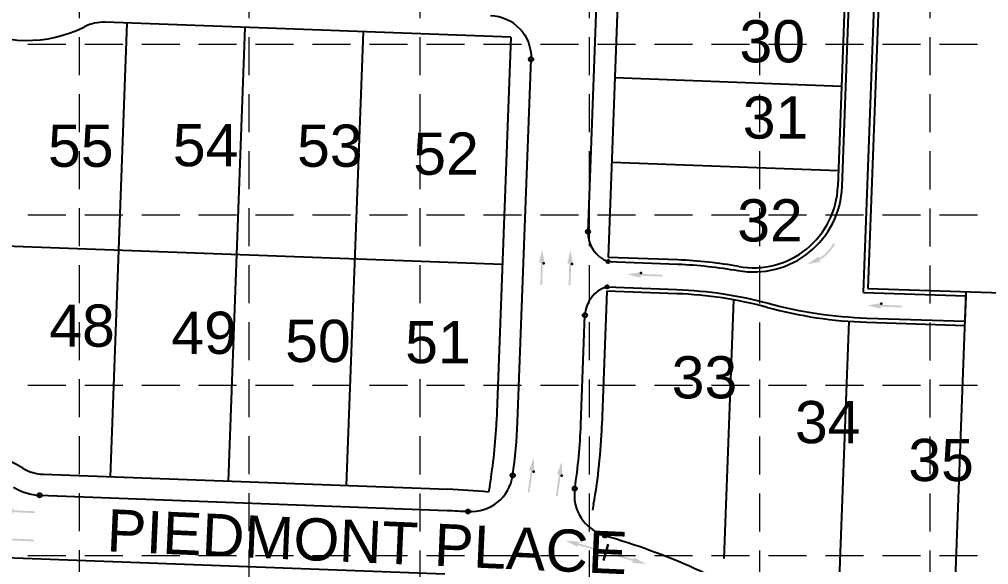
# Model space of a CAD drawing. Header units: feet. Extents: x 10084 to 13321, y 3329 to 8503.
# Drawn here: x 10948.3 to 11407.5, y 6961.1 to 7219.3 of the extents above; entities that cross this region are included whole.
import ezdxf
from ezdxf.enums import TextEntityAlignment as Align

# ---------------------------------------------------------------- set-up
doc = ezdxf.new("R2010")
doc.units = ezdxf.units.FT
doc.header["$LTSCALE"] = 40
doc.header["$MEASUREMENT"] = 0
for name, pattern in [('( Dashdot )', [1.001, 0.5, -0.25, 0.001, -0.25]), ('DASHED', [0.75, 0.5, -0.25]), ('HIDDEN', [0.375, 0.25, -0.125])]:
    doc.linetypes.add(name, pattern=pattern)
for name, color, linetype in [('CURB', 4, 'Continuous'), ('flow arrow', 4, 'Continuous'), ('GRID', 254, 'DASHED'), ('LOT', 7, 'Continuous'), ('NAME', 6, 'Continuous'), ('ROW', 3, '( Dashdot )')]:
    doc.layers.add(name, color=color, linetype=linetype)
doc.styles.get("Standard").update_dxf_attribs({"font": 'ARIAL.TTF'})

msp = doc.modelspace()

# ---------------------------------------------------------------- hatches: boundary and pattern name
at = {"layer": 'flow arrow', "linetype": 'Continuous', "lineweight": 30}
h = msp.add_hatch(color=7, dxfattribs=at)
edge = h.paths.add_edge_path()
edge.add_line((11326.3556, 7106.622699999999), (11321.502, 7103.358499999999))
edge.add_line((11321.502, 7103.358499999999), (11327.2337, 7104.482699999999))
edge.add_line((11327.2337, 7104.482699999999), (11327.23402083947, 7104.481866720566))
edge.add_ellipse((11327.47923107827, 7104.724628927514), major_axis=(0.5180779970493092, 0.2125916013707406), ratio=0.2857142857142861, start_angle=235.2730666666667, end_angle=377.1826722222223)
edge.add_line((11327.95624219443, 7104.971460702381), (11327.9554, 7104.974199999999))
edge.add_line((11327.9554, 7104.974199999999), (11327.2717, 7105.234100000001))
edge.add_line((11327.2717, 7105.234100000001), (11327.28086373285, 7105.22798399873))
edge.add_arc((11316.89609505089, 7122.821774932528), 20.43, 300.5513100797551, 330.9595795241995)
edge.add_line((11334.75758350474, 7112.904510745565), (11334.00570496841, 7113.321977657399))
edge.add_arc((11316.89609505089, 7122.821774932528), 19.57000000000001, 300.88377396864394, 330.95957952419946, ccw=False)
edge.add_line((11326.9413414019, 7106.026599263681), (11326.9416, 7106.027899999998))
edge.add_line((11326.9416, 7106.027899999998), (11327.2189, 7106.794800000001))
edge.add_line((11327.2189, 7106.794800000001), (11327.21988630955, 7106.797259354643))
edge.add_ellipse((11326.70309806392, 7106.628489865006), major_axis=(0.5180779970493092, 0.2125916013707406), ratio=0.2857142857142858, start_angle=345.5032805555555, end_angle=485.8315277777779)
edge.add_line((11326.35056840724, 7106.624045750297), (11326.35413108921, 7106.62249935606))
h = msp.add_hatch(color=7, dxfattribs=at)
edge = h.paths.add_edge_path()
edge.add_line((11194.80441956636, 7103.805619058353), (11195.42704802693, 7104.33705715254))
edge.add_line((11195.42704802693, 7104.33705715254), (11195.14027706363, 7093.756734156404))
edge.add_line((11195.14027706363, 7093.756734156404), (11195.99995684131, 7093.737562349071))
edge.add_line((11195.99995684131, 7093.737562349071), (11196.28692199358, 7104.313683882583))
edge.add_line((11196.28692199358, 7104.313683882584), (11196.7719932463, 7103.764224233535))
edge.add_line((11196.7719932463, 7103.764224233535), (11196.77379250681, 7103.763412797525))
edge.add_ellipse((11196.83556352123, 7104.296938647081), major_axis=(-0.01519977041182819, -0.5597936440007901), ratio=0.2857142857142857, start_angle=342.8173277777778, end_angle=484.7269333333335)
edge.add_line((11196.97567407104, 7104.612264776343), (11196.97518283265, 7104.611164218247))
edge.add_line((11196.97518283265, 7104.611164218247), (11195.995, 7110.3718))
edge.add_line((11195.995, 7110.3718), (11194.66008503235, 7104.677894178266))
edge.add_line((11194.66008503235, 7104.677894178266), (11194.65944168602, 7104.679243652312))
edge.add_ellipse((11194.78021457141, 7104.348017395479), major_axis=(-0.01519977041182819, -0.5597936440007901), ratio=0.2857142857142854, start_angle=234.1684722222222, end_angle=374.4967194444445)
edge.add_line((11194.80553590417, 7103.804959368263), (11194.80441956636, 7103.805619058353))
edge.add_line((11194.80441956636, 7103.805619058353), (11194.80441956636, 7103.805619058353))
h = msp.add_hatch(color=7, dxfattribs=at)
edge = h.paths.add_edge_path()
edge.add_line((11208.21951956636, 7103.491119058353), (11208.84214802693, 7104.022557152541))
edge.add_line((11208.84214802693, 7104.022557152541), (11208.55537706363, 7093.442234156404))
edge.add_line((11208.55537706363, 7093.442234156404), (11209.41505684131, 7093.423062349071))
edge.add_line((11209.41505684131, 7093.423062349071), (11209.70202199358, 7103.999183882584))
edge.add_line((11209.70202199358, 7103.999183882584), (11210.1870932463, 7103.449724233536))
edge.add_line((11210.1870932463, 7103.449724233536), (11210.18889250681, 7103.448912797526))
edge.add_ellipse((11210.25066352123, 7103.982438647082), major_axis=(-0.01519977041182819, -0.5597936440007901), ratio=0.2857142857142857, start_angle=342.8173277777778, end_angle=484.7269333333335)
edge.add_line((11210.39077407104, 7104.297764776344), (11210.39028283265, 7104.296664218247))
edge.add_line((11210.39028283265, 7104.296664218247), (11209.4101, 7110.0573))
edge.add_line((11209.4101, 7110.0573), (11208.07518503235, 7104.363394178266))
edge.add_line((11208.07518503235, 7104.363394178266), (11208.07454168602, 7104.364743652312))
edge.add_ellipse((11208.19531457141, 7104.033517395479), major_axis=(-0.01519977041182819, -0.5597936440007901), ratio=0.2857142857142854, start_angle=234.1684722222222, end_angle=374.4967194444445)
edge.add_line((11208.22063590417, 7103.490459368263), (11208.21951956636, 7103.491119058353))
edge.add_line((11208.21951956636, 7103.491119058353), (11208.21951956636, 7103.491119058353))
h = msp.add_hatch(color=7, dxfattribs=at)
edge = h.paths.add_edge_path()
edge.add_line((11242.80852823429, 7097.313587240789), (11242.28437350033, 7097.942152451446))
edge.add_line((11242.28437350033, 7097.942152451446), (11252.86069427432, 7097.535513570358))
edge.add_line((11252.86069427431, 7097.535513570358), (11252.88972885688, 7098.395085539692))
edge.add_line((11252.88972885688, 7098.395085539692), (11242.31750893584, 7098.801669583554))
edge.add_line((11242.31750893584, 7098.801669583553), (11242.87236875817, 7099.280509787657))
edge.add_line((11242.87236875817, 7099.280509787658), (11242.87331501069, 7099.282317815823))
edge.add_ellipse((11242.34052231891, 7099.350122769312), major_axis=(0.5595858520002557, -0.02153395727806691), ratio=0.2857142857142856, start_angle=342.8173277777778, end_angle=484.7269333333335)
edge.add_line((11242.02680196692, 7099.493792895481), (11242.02777361915, 7099.493320480135))
edge.add_line((11242.02777361915, 7099.493320480136), (11236.2564, 7098.5784))
edge.add_line((11236.2564, 7098.5784), (11241.9348557872, 7097.17915659859))
edge.add_line((11241.9348557872, 7097.17915659859), (11241.9336146378, 7097.178466541223))
edge.add_ellipse((11242.26618650672, 7097.295483235965), major_axis=(0.5595858520002557, -0.02153395727806691), ratio=0.2857142857142856, start_angle=234.1684722222222, end_angle=374.4967194444445)
edge.add_line((11242.80949638694, 7097.314657188303), (11242.80852823429, 7097.31358724079))
edge.add_line((11242.80852823429, 7097.313587240789), (11242.80852823429, 7097.313587240789))
h = msp.add_hatch(color=7, dxfattribs=at)
edge = h.paths.add_edge_path()
edge.add_line((11356.59920316264, 7082.649287104848), (11356.07264610732, 7083.275906102978))
edge.add_line((11356.07264610732, 7083.275906102978), (11366.65024535698, 7082.908980500182))
edge.add_line((11366.65024535698, 7082.908980500182), (11366.67614787312, 7083.768519107966))
edge.add_line((11366.67614787312, 7083.768519107966), (11356.10244948979, 7084.135387817137))
edge.add_line((11356.10244948979, 7084.135387817137), (11356.65546702031, 7084.616428704773))
edge.add_line((11356.65546702031, 7084.616428704773), (11356.65641055783, 7084.617920160336))
edge.add_ellipse((11356.12336645048, 7084.683719182175), major_axis=(0.5596629108615148, -0.01942750576753177), ratio=0.2857142857142858, start_angle=342.8173277777778, end_angle=484.7269333333335)
edge.add_line((11355.80910755991, 7084.826207429785), (11355.81020059764, 7084.825900128048))
edge.add_line((11355.81020059764, 7084.825900128048), (11350.0423, 7083.889300000001))
edge.add_line((11350.0423, 7083.889300000001), (11355.7259735041, 7082.511428342555))
edge.add_line((11355.7259735041, 7082.511428342555), (11355.72463609065, 7082.51054684001))
edge.add_ellipse((11356.0567651306, 7082.628814509604), major_axis=(0.5596629108615148, -0.01942750576753177), ratio=0.2857142857142857, start_angle=234.1684722222222, end_angle=374.4967194444445)
edge.add_line((11356.59999896012, 7082.650033359547), (11356.59920316264, 7082.649287104848))
edge.add_line((11356.59920316264, 7082.649287104848), (11356.59920316264, 7082.649287104848))
h = msp.add_hatch(color=7, dxfattribs=at)
edge = h.paths.add_edge_path()
edge.add_line((11190.00269566231, 7005.465252582978), (11190.68318852141, 7005.920023667458))
edge.add_line((11190.68318852141, 7005.920023667458), (11189.1585021856, 6995.446370525537))
edge.add_line((11189.1585021856, 6995.446370525536), (11190.01006584845, 6995.326498399255))
edge.add_line((11190.01006584845, 6995.326498399255), (11191.5343744868, 7005.796020276947))
edge.add_line((11191.5343744868, 7005.796020276947), (11191.95168875692, 7005.193648137511))
edge.add_line((11191.95168875692, 7005.193648137511), (11191.95333054094, 7005.192396645953))
edge.add_ellipse((11192.07719687026, 7005.715008025581), major_axis=(-0.08069412608624861, -0.5541556179599889), ratio=0.2857142857142857, start_angle=342.8173277777778, end_angle=484.7269333333335)
edge.add_line((11192.25329339162, 7006.011742860145), (11192.25285997048, 7006.010830992273))
edge.add_line((11192.25285997048, 7006.010830992273), (11191.9544, 7011.846699999998))
edge.add_line((11191.9544, 7011.846699999998), (11189.96147543304, 7006.348415331297))
edge.add_line((11189.96147543304, 7006.348415331297), (11189.96086818785, 7006.349686490978))
edge.add_ellipse((11190.04199442769, 7006.006589609973), major_axis=(-0.08069412608624861, -0.5541556179599889), ratio=0.2857142857142855, start_angle=234.1684722222222, end_angle=374.4967194444445)
edge.add_line((11190.00350337675, 7005.464305863332), (11190.00269566231, 7005.465252582977))
edge.add_line((11190.00269566231, 7005.465252582978), (11190.00269566231, 7005.465252582978))
h = msp.add_hatch(color=7, dxfattribs=at)
edge = h.paths.add_edge_path()
edge.add_line((11203.28849566231, 7003.580752582978), (11203.9689885214, 7004.035523667458))
edge.add_line((11203.9689885214, 7004.035523667458), (11202.4443021856, 6993.561870525537))
edge.add_line((11202.4443021856, 6993.561870525536), (11203.29586584845, 6993.441998399255))
edge.add_line((11203.29586584845, 6993.441998399255), (11204.82017448679, 7003.911520276947))
edge.add_line((11204.82017448679, 7003.911520276947), (11205.23748875692, 7003.30914813751))
edge.add_line((11205.23748875692, 7003.309148137511), (11205.23913054094, 7003.307896645952))
edge.add_ellipse((11205.36299687026, 7003.83050802558), major_axis=(-0.08069412608624861, -0.5541556179599889), ratio=0.2857142857142857, start_angle=342.8173277777778, end_angle=484.7269333333335)
edge.add_line((11205.53909339162, 7004.127242860145), (11205.53865997048, 7004.126330992273))
edge.add_line((11205.53865997048, 7004.126330992273), (11205.2402, 7009.962199999998))
edge.add_line((11205.2402, 7009.962199999998), (11203.24727543304, 7004.463915331296))
edge.add_line((11203.24727543304, 7004.463915331297), (11203.24666818785, 7004.465186490977))
edge.add_ellipse((11203.32779442769, 7004.122089609973), major_axis=(-0.08069412608624861, -0.5541556179599889), ratio=0.2857142857142855, start_angle=234.1684722222222, end_angle=374.4967194444445)
edge.add_line((11203.28930337675, 7003.579805863332), (11203.28849566231, 7003.580752582977))
edge.add_line((11203.28849566231, 7003.580752582978), (11203.28849566231, 7003.580752582978))
h = msp.add_hatch(color=7, dxfattribs=at)
edge = h.paths.add_edge_path()
edge.add_line((10945.61825849491, 6985.352826848319), (10945.09743175944, 6985.984207599626))
edge.add_line((10945.09743175944, 6985.984207599626), (10955.67138192108, 6985.519874741524))
edge.add_line((10955.67138192108, 6985.519874741523), (10955.70506521527, 6986.379183814896))
edge.add_line((10955.70506521527, 6986.379183814897), (10945.13521458313, 6986.843578797749))
edge.add_line((10945.13521458313, 6986.843578797749), (10945.69266908476, 6987.319380203723))
edge.add_line((10945.69266908476, 6987.319380203723), (10945.69360932893, 6987.321004927704))
edge.add_ellipse((10945.16119495479, 6987.39171907563), major_axis=(0.5594598745842448, -0.02459019151423954), ratio=0.2857142857142856, start_angle=342.8173277777778, end_angle=484.7269333333335)
edge.add_line((10944.8482640383, 6987.537100652073), (10944.84937890789, 6987.536727316006))
edge.add_line((10944.84937890789, 6987.536727316006), (10939.073, 6986.653399999999))
edge.add_line((10939.073, 6986.653399999999), (10944.74372432077, 6985.22306067393))
edge.add_line((10944.74372432077, 6985.22306067393), (10944.74243151916, 6985.222317867776))
edge.add_ellipse((10945.0756375881, 6985.337516249648), major_axis=(0.5594598745842448, -0.02459019151423954), ratio=0.2857142857142856, start_angle=234.1684722222222, end_angle=374.4967194444445)
edge.add_line((10945.61904408763, 6985.353722262143), (10945.61825849491, 6985.352826848319))
edge.add_line((10945.61825849491, 6985.352826848319), (10945.61825849491, 6985.352826848319))
h = msp.add_hatch(color=7, dxfattribs=at)
edge = h.paths.add_edge_path()
edge.add_line((10945.07875849491, 6971.944926848319), (10944.55793175945, 6972.576307599626))
edge.add_line((10944.55793175945, 6972.576307599626), (10955.13188192108, 6972.111974741524))
edge.add_line((10955.13188192108, 6972.111974741523), (10955.16556521527, 6972.971283814896))
edge.add_line((10955.16556521527, 6972.971283814897), (10944.59571458313, 6973.435678797749))
edge.add_line((10944.59571458313, 6973.435678797749), (10945.15316908476, 6973.911480203723))
edge.add_line((10945.15316908476, 6973.911480203723), (10945.15410932893, 6973.913104927704))
edge.add_ellipse((10944.62169495479, 6973.98381907563), major_axis=(0.5594598745842448, -0.02459019151423954), ratio=0.2857142857142856, start_angle=342.8173277777778, end_angle=484.7269333333335)
edge.add_line((10944.30876403831, 6974.129200652073), (10944.30987890789, 6974.128827316006))
edge.add_line((10944.30987890789, 6974.128827316006), (10938.5335, 6973.245499999999))
edge.add_line((10938.5335, 6973.245499999999), (10944.20422432077, 6971.81516067393))
edge.add_line((10944.20422432077, 6971.81516067393), (10944.20293151916, 6971.814417867776))
edge.add_ellipse((10944.5361375881, 6971.929616249648), major_axis=(0.5594598745842448, -0.02459019151423954), ratio=0.2857142857142856, start_angle=234.1684722222222, end_angle=374.4967194444445)
edge.add_line((10945.07954408764, 6971.945822262143), (10945.07875849491, 6971.944926848319))
edge.add_line((10945.07875849491, 6971.944926848319), (10945.07875849491, 6971.944926848319))
h = msp.add_hatch(color=7, dxfattribs=at)
edge = h.paths.add_edge_path()
edge.add_line((11213.69515625386, 6971.553955680788), (11213.03751207261, 6971.223856744566))
edge.add_line((11213.03751207261, 6971.223856744566), (11223.19999607377, 6968.266807494007))
edge.add_line((11223.19999607377, 6968.266807494007), (11222.96096707081, 6967.440796847424))
edge.add_line((11222.96096707081, 6967.440796847425), (11212.79858017199, 6970.397822199651))
edge.add_line((11212.79858017199, 6970.397822199651), (11213.15571953452, 6969.661331124127))
edge.add_line((11213.15571953452, 6969.661331124127), (11213.15696993211, 6969.659334573455))
edge.add_ellipse((11212.62520247825, 6969.772367734786), major_axis=(0.5376955659328954, -0.156471597092533), ratio=0.2857142857142856, start_angle=-125.83152777777792, end_angle=14.496719444444523, ccw=False)
edge.add_line((11212.27418824297, 6969.739414735877), (11212.27533192889, 6969.741347751077))
edge.add_line((11212.27533192889, 6969.741347751077), (11207.1031187879, 6972.474414796088))
edge.add_line((11207.1031187879, 6972.474414796089), (11212.92670557182, 6971.963674748798))
edge.add_line((11212.92670557182, 6971.963674748798), (11212.92556757987, 6971.96317783255))
edge.add_ellipse((11213.19513148045, 6971.747778646946), major_axis=(0.5376955659328954, -0.156471597092533), ratio=0.2857142857142858, start_angle=-17.182672222222322, end_angle=124.7269333333333, ccw=False)
edge.add_line((11213.6956214244, 6971.552906284147), (11213.69515625386, 6971.553955680788))
edge.add_line((11213.69515625386, 6971.553955680788), (11213.69515625386, 6971.553955680788))
edge.add_line((11213.69515625386, 6971.553955680788), (11213.69515625386, 6971.553955680788))
h = msp.add_hatch(color=7, dxfattribs=at)
edge = h.paths.add_edge_path()
edge.add_line((11239.13958650464, 6964.19214126658), (11239.51940187676, 6963.562012986012))
edge.add_line((11239.51940187676, 6963.562012986011), (11229.34776607674, 6966.48815375573))
edge.add_line((11229.34776607674, 6966.488153755731), (11229.10890738014, 6965.661998210133))
edge.add_line((11229.10890738014, 6965.661998210133), (11239.28042217947, 6962.7357842364))
edge.add_line((11239.28042217947, 6962.7357842364), (11238.5848045964, 6962.304117262187))
edge.add_line((11238.5848045964, 6962.304117262186), (11238.58295613262, 6962.302982931128))
edge.add_ellipse((11239.09292766453, 6962.114615850201), major_axis=(-0.5381778776941525, 0.1548045680243397), ratio=0.2857142857142855, start_angle=345.5032805555555, end_angle=485.8315277777779)
edge.add_line((11239.37212007466, 6961.8993288519), (11239.37197767753, 6961.901427534267))
edge.add_line((11239.37197767753, 6961.901427534268), (11245.20424611855, 6961.450650204163))
edge.add_line((11245.20424611855, 6961.450650204162), (11240.00805392823, 6964.128549288951))
edge.add_line((11240.00805392823, 6964.128549288951), (11240.00875192928, 6964.127358751298))
edge.add_ellipse((11239.66581883865, 6964.089169734511), major_axis=(-0.5381778776941525, 0.1548045680243397), ratio=0.2857142857142857, start_angle=235.2730666666667, end_angle=377.1826722222223)
edge.add_line((11239.13859469949, 6964.191639870979), (11239.13958650464, 6964.19214126658))
edge.add_line((11239.13958650464, 6964.19214126658), (11239.13958650464, 6964.19214126658))
edge.add_line((11239.13958650464, 6964.19214126658), (11239.13958650464, 6964.19214126658))

# ---------------------------------------------------------------- linework, layer by layer
at = {"layer": 'CURB', "color": 7}
for p, q in [((11348.23404387341, 7089.952467271951), (11389.04410045778, 8189.848329670096)), ((11217.71265933714, 7118.765465419478), (11248.35511984619, 7944.628922470779)), ((11338.08796414991, 7140.141108987701), (11366.72673317667, 7912.001434421827)), ((11184.3438, 7028.5265), (11190.72330272225, 7200.464330225532)), ((11227.1946, 7104.619900000001), (11260.3144, 7103.391000000001)), ((11226.7498, 7092.6281), (11259.8694, 7091.399200000001)), ((11348.234, 7089.9525), (11396.6523, 7088.3489)), ((11396.6523, 7088.3489), (11396.2549, 7076.355500000001)), ((11214.3232, 7027.4141), (11216.2455501999, 7079.224521060823)), ((11349.8437, 7077.8926), (11396.2549, 7076.355500000001)), ((10957.89739038667, 6993.955089623706), (11150.9039, 6986.793900000001)), ((10936.36059132664, 6964.73350341197), (11149.7915, 6956.8145))]:
    msp.add_line(p, q, dxfattribs=at)
for centre, radius in [((11190.72330272255, 7200.464330225408), 1), ((11217.71265933731, 7118.765465417993), 1), ((11227.1946, 7104.619900000001), 0.75), ((11226.7498, 7092.6281), 0.75), ((11216.2455501995, 7079.224521059769), 1), ((11182.04627900913, 7003.332076290045), 1), ((10957.89739038667, 6993.955089623706), 1), ((11211.45613279092, 6997.154801590928), 1), ((11160.88056034308, 6986.265159400385), 1), ((11225.73335858655, 6974.898533346406), 1)]:
    msp.add_circle(centre, radius, dxfattribs=at)
at = {"layer": 'CURB', "color": 7, "extrusion": (0, 0, -1)}
for centre, radius, start, end in [((-11170.73705525385, 7201.20589082305), 20, 92.1249165164478, 182.124901693523), ((-11252.67629950933, 6897.53262569149), 206, 92.12490277777778, 100.0881722279868), ((-11252.67629950933, 6897.53262569149), 194, 92.12490277777778, 105.0680416666667), ((-11139.22424543299, 6672.010479205298), 315, 92.12490277777778, 93.94220634988453), ((-11139.22424543299, 6672.010479205298), 315, 105.9400912440701, 122.4640611111111)]:
    msp.add_arc(centre, radius, start, end, dxfattribs=at)
at = {"layer": 'CURB', "color": 7}
for centre, radius, start, end in [((11296.11684449753, 7141.698387114195), 42, 259.9118277720132, 357.8750971168486), ((11232.20267957701, 7118.227586758019), 14.5, 177.8741207342754, 249.7947129223847), ((11230.73557125462, 7078.686664366588), 14.5, 105.9549093232351, 177.8742075943616), ((11356.66268295997, 7283.779738375672), 206.0000000000003, 254.9319583333334, 268.1030555555556), ((10949.50538310798, 7037.239770601124), 235, 351.7039454461298, 357.8750972222222), ((10949.50538310798, 7037.239770601124), 265, 351.2998137221392, 357.8750972222222), ((11162.25556446435, 7006.217837508008), 20, 266.0577936501155, 351.7039454461298), ((10958.8243370239, 7018.937912930018), 25, 237.9486611111111, 267.8751083333333), ((11231.22600069152, 6994.129520910924), 20, 171.2998137221392, 254.0599087559299)]:
    msp.add_arc(centre, radius, start, end, dxfattribs=at)
at = {"layer": 'flow arrow', "color": 7, "linetype": 'Continuous', "lineweight": 30}
msp.add_line((11225.02409990335, 6963.129414981619), (11227.28597758696, 6970.803324122094), dxfattribs=at)
for p in [(11196.77199324631, 7103.764224233546), (11210.18709324631, 7103.449724233546), (11242.87236875819, 7099.280509787644), (11356.6554670203, 7084.61642870478), (11191.95168875693, 7005.19364813751), (11205.23748875693, 7003.30914813751)]:
    msp.add_point(p, dxfattribs=at)
at = {"layer": 'GRID', "color": 252, "linetype": 'HIDDEN', "lineweight": 0, "ltscale": 1.8}
for p, q in [((11218.46390119887, 3736.85394427964), (11218.46390119887, 8418.162820592583)), ((11299.17369564161, 3736.841255012162), (11299.17369564161, 8418.162820592583)), ((11379.88349008414, 3736.828565744684), (11379.88349008414, 8418.162820592583)), ((10976.84475481518, 3736.891931862157), (10976.7584330688, 8414.93450293326)), ((11057.05542569041, 3736.879321067341), (11057.21651973846, 8414.924356893744)), ((11137.78803288336, 3736.866628213221), (11138.27981878949, 8414.817413384408)), ((10169.23657344577, 7207.515903953994), (13236.20876226296, 7207.515903953994)), ((10169.23657344577, 7126.806109511685), (13236.20876226296, 7126.806109511685)), ((10169.23657344577, 7046.096315068936), (13236.20876226296, 7046.096315068936)), ((10169.23657344577, 6965.386520626407), (13236.20876226296, 6965.386520626407))]:
    msp.add_line(p, q, dxfattribs=at)
at = {"layer": 'LOT', "color": 7}
for p, q in [((10999.2261, 7217.5765), (10991.2543, 7002.724300000001)), ((11055.1876, 7215.5001), (11047.2158, 7000.648)), ((11111.1491, 7213.4237), (11103.1773, 6998.5716)), ((11337.84652172308, 7187.574120340588), (11230.42044166082, 7191.56001078219)), ((11336.36339969482, 7147.601625434127), (11228.93731963561, 7151.587515875729)), ((10935.2815, 7112.3751), (11177.1151, 7103.4022)), ((11350.3071, 7091.885000003052), (11777.0574793817, 7077.750994705039)), ((11396.78200738243, 7090.345708185065), (11390.18691947386, 6912.59761102939)), ((11286.56430759301, 7086.518347129734), (11282.0170009888, 6963.961209570605)), ((11341.22499806513, 7076.353419205298), (11335.92402666402, 6933.483817966247))]:
    msp.add_line(p, q, dxfattribs=at)
at = {"layer": 'ROW', "color": 7, "linetype": 'Continuous'}
for p, q in [((11397.4874, 8363.4684), (11350.3071, 7091.885)), ((11258.7852, 7956.034000000001), (11227.2688, 7106.6185)), ((11364.72810842921, 7912.075590520952), (11336.0893394055, 7140.215265089877)), ((11181.101, 7210.828299999999), (10988.963, 7217.9573)), ((11181.101, 7210.828299999999), (11174.3507, 7028.8972)), ((11260.3885, 7105.3896), (11227.2688, 7106.6185)), ((11226.6756, 7090.629500000001), (11224.3163, 7027.043299999999)), ((11259.7953, 7089.4006), (11226.6756, 7090.629500000001)), ((11349.7775, 7075.8937), (11396.1888, 7074.3566)), ((10959.5805, 7003.8995), (11151.2746, 6996.787)), ((11171.1179, 6998.343900000001), (11170.6171, 6995.4908)), ((11220.3651, 6989.7003), (11219.8644, 6986.8472))]:
    msp.add_line(p, q, dxfattribs=at)
for centre, radius, start, end in [((10952.11370247522, 7269.35892651179), 60, 185.482425, 296.8301222222223), ((10988.22144070087, 7197.971033699157), 20, 87.87509722222224, 116.8301222222222), ((11296.11684449551, 7141.698387114545), 40, 259.9118277777778, 357.8750972222222), ((11252.67629950933, 6897.53262569149), 208, 79.91182777777777, 87.87509722222221), ((11252.67629950933, 6897.53262569149), 192, 74.93195833333334, 87.87509722222224), ((11356.66268295997, 7283.779738375672), 208.0000000000003, 254.9319583333334, 268.1030555555556), ((10949.50538310798, 7037.239770601124), 225, 350.0452305555556, 357.8750972222222), ((10949.50538310798, 7037.239770601124), 275, 350.0452305555556, 357.8750972222222), ((10919.02341852404, 6955.369942327146), 60, 58.92007222222223, 177.2381944444444), ((10960.3220838382, 7023.885781687613), 20, 238.9200722222222, 267.8750972222222), ((11139.22424543299, 6672.010479205298), 325, 84.45695555555555, 87.87509722222224)]:
    msp.add_arc(centre, radius, start, end, dxfattribs=at)

# ---------------------------------------------------------------- texts
at = {"layer": 'NAME', "color": 7}
for s, p in [('30', (11289.456, 7208.9580999)), ('31', (11291.0256, 7172.8570999)), ('55', (10961.8531, 7159.5053999)), ('54', (11020.9917, 7159.7841999)), ('53', (11079.8489, 7159.5192999)), ('52', (11134.9091, 7155.7414999)), ('32', (11288.3911, 7124.1352999)), ('48', (10962.446, 7074.2920999)), ('49', (11020.2605, 7070.8809999)), ('50', (11074.1946, 7067.0483999)), ('51', (11131.0641, 7066.4805999)), ('33', (11257.3575, 7049.8308999)), ('34', (11315.7497, 7028.6049999)), ('35', (11369.4474, 7010.6717999))]:
    msp.add_text(s, height=20, dxfattribs=at).set_placement(p, align=Align.MIDDLE_LEFT)
msp.add_text('PIEDMONT PLACE', height=20, rotation=357.4658944444445, dxfattribs=at).set_placement((10989.82984598818, 6977.440352475445), align=Align.MIDDLE_LEFT)

doc.saveas('drawing.dxf')
